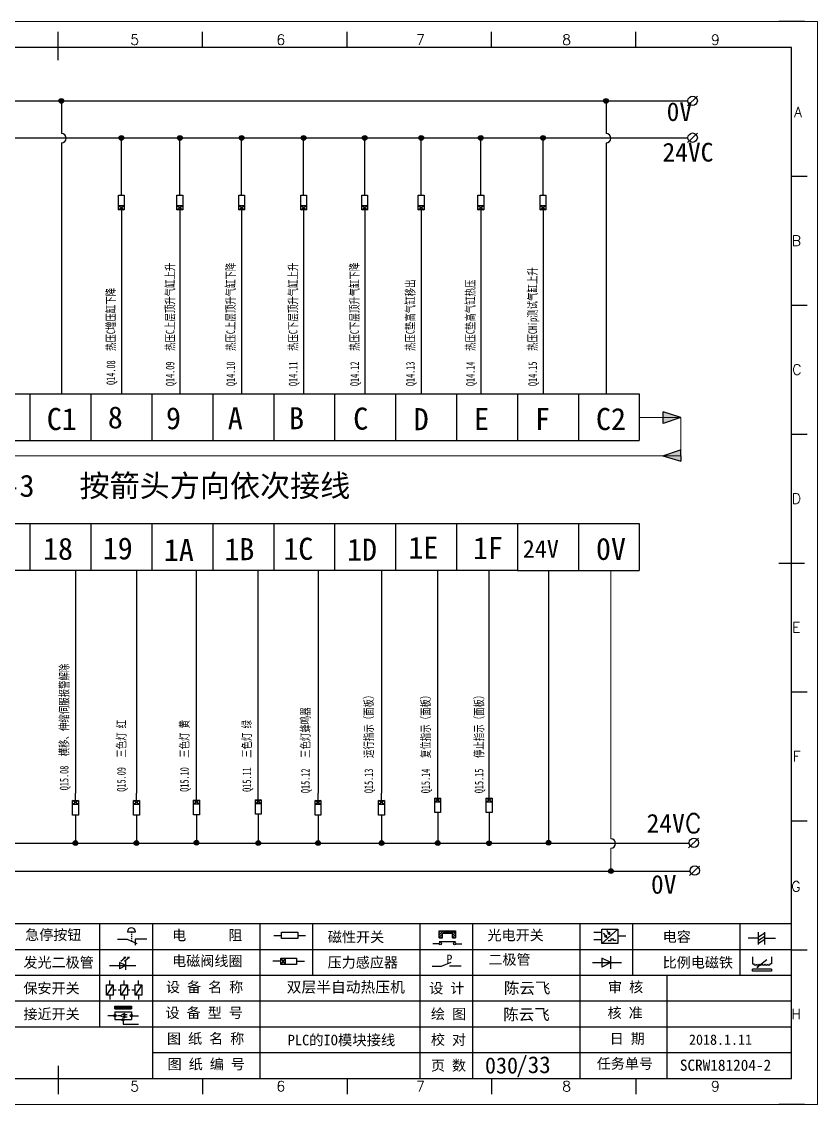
# Model space of a CAD drawing. Extents: x 38255 to 47052, y -6758 to -3353.
# Drawn here: x 40072.2 to 40241.9, y -5659.3 to -5428.3 of the extents above; entities that cross this region are included whole.
import ezdxf
from ezdxf.enums import TextEntityAlignment as Align

# ---------------------------------------------------------------- set-up
doc = ezdxf.new("R2010")
doc.units = 0
doc.header["$MEASUREMENT"] = 0
doc.layers.add('AE_BOR', color=1, linetype='Continuous')
doc.layers.add('电气图内容', color=7, linetype='Continuous')
doc.layers.add('frame', color=7, linetype='Continuous', lineweight=15)
doc.styles.add('WD', font='romans.shx', dxfattribs={"bigfont": 'gbcbig.shx'})
doc.styles.add('宋', font='', dxfattribs={"width": 0.7})
doc.styles.add('工程字', font='')
doc.styles.add('样式 0', font='')
doc.styles.add('汉字', font='')
doc.styles.get('宋').set_extended_font_data('SimSun')
doc.styles.get('工程字').set_extended_font_data('SimSun')
doc.styles.get('样式 0').set_extended_font_data('KaiTi_GB2312')
doc.styles.get('汉字').set_extended_font_data('新宋体')

# ---------------------------------------------------------------- blocks, each defined once
blk = doc.blocks.new('磁性开关')
at = {"linetype": 'ByBlock'}
h = blk.add_hatch(dxfattribs=at)
h.set_pattern_fill('ANSI31', color=256, scale=0.1, style=0)
h.set_pattern_definition([(45, (0, 0), (-0.224506403, 0.224506403), [])])
h.paths.add_polyline_path([(-1910.88, -776.69), (-1910.88, -775.29), (-1907.69, -775.29), (-1907.69, -776.69), (-1908.31, -776.69), (-1908.31, -775.79), (-1910.25, -775.79), (-1910.25, -776.69)])
for p, q in [((-1910.88, -776.69), (-1910.88, -775.29)), ((-1910.88, -775.29), (-1907.69, -775.29)), ((-1910.88, -776.69), (-1910.25, -776.69)), ((-1910.25, -776.69), (-1910.25, -775.79)), ((-1910.25, -775.79), (-1908.31, -775.79)), ((-1908.31, -776.69), (-1908.31, -775.79)), ((-1908.31, -776.69), (-1907.69, -776.69)), ((-1907.69, -775.29), (-1907.69, -776.69)), ((-1910.91, -777.81), (-1912.09, -777.81)), ((-1910.88, -777.39), (-1907.69, -777.39)), ((-1907.66, -777.81), (-1906.48, -777.81))]:
    blk.add_line(p, q, dxfattribs=at)
for centre in [(-1910.68, -777.81), (-1907.88, -777.81)]:
    blk.add_circle(centre, 0.225, dxfattribs=at)
blk = doc.blocks.new('光电开关')
at = {"linetype": 'ByBlock'}
h = blk.add_hatch(dxfattribs=at)
h.set_pattern_fill('ANSI31', color=256, scale=0.01, style=0)
h.set_pattern_definition([(45, (0.172267, 0), (-0.0224506403, 0.0224506403), [])])
h.paths.add_polyline_path([(-1882.44, -776.34), (-1882.5, -775.91), (-1882.68, -776.07)])
h.paths.add_polyline_path([(-1882.86, -776.23), (-1882.44, -776.34), (-1882.68, -776.07)])
h.paths.add_polyline_path([(-1883.05, -776.88), (-1883.11, -776.45), (-1883.29, -776.61)])
h.paths.add_polyline_path([(-1883.47, -776.77), (-1883.05, -776.88), (-1883.29, -776.61)])
for p, q in [((-1884.01, -775.96), (-1885.56, -775.96)), ((-1880.91, -775.3), (-1884.01, -778.05)), ((-1883.75, -776.09), (-1883.05, -776.88)), ((-1883.11, -776.45), (-1883.47, -776.77)), ((-1883.05, -776.88), (-1883.47, -776.77)), ((-1883.14, -775.55), (-1882.44, -776.34)), ((-1883.05, -776.88), (-1883.11, -776.45)), ((-1882.5, -775.91), (-1882.86, -776.23)), ((-1882.44, -776.34), (-1882.86, -776.23)), ((-1882.44, -776.34), (-1882.5, -775.91)), ((-1879.37, -776.67), (-1880.91, -776.67)), ((-1884.01, -777.39), (-1885.56, -777.39)), ((-1882.78, -777.47), (-1882.23, -777.47)), ((-1882.23, -777.47), (-1882.23, -777.14)), ((-1882.23, -777.14), (-1881.78, -777.14)), ((-1881.78, -777.47), (-1881.78, -777.14)), ((-1881.23, -777.47), (-1881.78, -777.47))]:
    blk.add_line(p, q, dxfattribs=at)
blk.add_lwpolyline([(-1884.01, -775.3), (-1880.91, -775.3), (-1880.91, -778.05), (-1884.01, -778.05)], close=True, dxfattribs=at)
blk = doc.blocks.new('电磁阀线圈')
at = {"linetype": 'ByBlock'}
for p, q in [((-1854.61, -796.54), (-1856.17, -796.54)), ((-1854.61, -795.92), (-1853.75, -797.16)), ((-1853.75, -795.92), (-1854.61, -797.16)), ((-1853.75, -795.92), (-1853.75, -797.16)), ((-1851.53, -796.54), (-1849.97, -796.54))]:
    blk.add_line(p, q, dxfattribs=at)
blk.add_lwpolyline([(-1854.61, -795.92), (-1851.53, -795.92), (-1851.53, -797.16), (-1854.61, -797.16)], close=True, dxfattribs=at)
blk = doc.blocks.new('压力感应器')
at = {"linetype": 'ByBlock'}
for p, q in [((-1815.59, -777.73), (-1813.71, -776.93)), ((-1817.44, -777.73), (-1815.59, -777.73)), ((-1811.78, -777.73), (-1814.05, -777.73))]:
    blk.add_line(p, q, dxfattribs=at)
at = {"linetype": 'ByBlock', "insert": (-1814.65, -775.48), "char_height": 1.68, "width": 1.2242, "attachment_point": 1}
blk.add_mtext('{\\fNSimSun|b0|i0|c134|p49;P}', dxfattribs=at)
blk = doc.blocks.new('二极管')
at = {"linetype": 'ByBlock'}
for p, q in [((-1787.52, -776.77), (-1781.92, -776.77)), ((-1783.97, -776.77), (-1785.69, -775.9)), ((-1785.69, -775.9), (-1785.69, -777.65)), ((-1783.97, -776.77), (-1785.69, -777.65)), ((-1783.97, -777.99), (-1783.97, -775.56))]:
    blk.add_line(p, q, dxfattribs=at)
blk = doc.blocks.new('电容')
at = {"linetype": 'ByBlock'}
for p, q in [((-1756.08, -782.99), (-1756.08, -780.56)), ((-1754.86, -780.79), (-1756.08, -781.55)), ((-1754.86, -782.99), (-1754.86, -780.56)), ((-1756.08, -781.77), (-1758.13, -781.77)), ((-1754.86, -781.44), (-1756.08, -782.2)), ((-1754.86, -781.99), (-1756.08, -782.75)), ((-1754.86, -781.77), (-1752.81, -781.77))]:
    blk.add_line(p, q, dxfattribs=at)
blk = doc.blocks.new('发光二极管')
at = {"linetype": 'ByBlock'}
for p, q in [((-1755.78, -785.92), (-1754.89, -785.14)), ((-1754.89, -785.14), (-1755.2, -785.22)), ((-1755.2, -785.22), (-1755.01, -785.43)), ((-1755.08, -785.92), (-1754.18, -785.14)), ((-1754.89, -785.14), (-1755.01, -785.43)), ((-1754.18, -785.14), (-1754.49, -785.22)), ((-1754.49, -785.22), (-1754.31, -785.43)), ((-1754.18, -785.14), (-1754.31, -785.43)), ((-1758.01, -786.77), (-1752.89, -786.77)), ((-1754.84, -786.77), (-1756.04, -786.16)), ((-1756.04, -786.16), (-1756.04, -787.39)), ((-1754.84, -786.77), (-1756.04, -787.39)), ((-1754.84, -787.63), (-1754.84, -785.92))]:
    blk.add_line(p, q, dxfattribs=at)
blk = doc.blocks.new('比例电磁阀')
at = {"linetype": 'ByBlock'}
for p, q in [((-1757.26, -775.38), (-1757.26, -776.71)), ((-1757.26, -776.71), (-1757.05, -776.71)), ((-1754.5, -775.98), (-1756.35, -777.44)), ((-1753.58, -776.71), (-1753.8, -776.71)), ((-1753.58, -775.38), (-1753.58, -776.71)), ((-1753.6, -777.73), (-1757.25, -777.73)), ((-1757.25, -778.13), (-1757.25, -777.73)), ((-1753.6, -778.13), (-1757.25, -778.13)), ((-1756.35, -777.44), (-1756.25, -777.25)), ((-1756.35, -777.44), (-1756.15, -777.38)), ((-1756.15, -777.38), (-1756.25, -777.25)), ((-1753.6, -777.73), (-1753.6, -778.13))]:
    blk.add_line(p, q, dxfattribs=at)
for centre in [(-1756.78, -776.71), (-1756.24, -776.71), (-1755.7, -776.71), (-1755.15, -776.71), (-1754.61, -776.71), (-1754.07, -776.71)]:
    blk.add_arc(centre, 0.271, 180, 0, dxfattribs=at)
blk = doc.blocks.new('保安开关')
at = {"linetype": 'ByBlock'}
for p, q in [((-1757.33, -790.79), (-1758.6, -792.81)), ((-1757.96, -790.79), (-1757.96, -789.97)), ((-1754.54, -790.79), (-1755.81, -792.81)), ((-1755.17, -790.79), (-1755.17, -789.97)), ((-1751.75, -790.79), (-1753.02, -792.81)), ((-1752.39, -790.79), (-1752.39, -789.97)), ((-1757.96, -792.81), (-1757.96, -793.62)), ((-1757.33, -791.8), (-1756.72, -791.8)), ((-1756.35, -791.8), (-1755.89, -791.8)), ((-1755.17, -792.81), (-1755.17, -793.62)), ((-1754.52, -791.8), (-1754.06, -791.8)), ((-1753.69, -791.8), (-1753.08, -791.8)), ((-1752.39, -792.81), (-1752.39, -793.62))]:
    blk.add_line(p, q, dxfattribs=at)
for points in [[(-1758.6, -790.79), (-1757.33, -790.79), (-1757.33, -792.81), (-1758.6, -792.81)], [(-1755.81, -790.79), (-1754.54, -790.79), (-1754.54, -792.81), (-1755.81, -792.81)], [(-1753.02, -790.79), (-1751.75, -790.79), (-1751.75, -792.81), (-1753.02, -792.81)]]:
    blk.add_lwpolyline(points, close=True, dxfattribs=at)
blk = doc.blocks.new('接近开关')
at = {"linetype": 'ByBlock'}
h = blk.add_hatch(dxfattribs=at)
h.set_pattern_fill('ANSI31', color=256, scale=0.01, style=0)
h.set_pattern_definition([(45, (-89.131516, -30.795668), (-0.0224506403, 0.0224506403), [])])
h.paths.add_polyline_path([(-1516.96, -1123.35), (-1516.96, -1122.85), (-1513.76, -1122.85), (-1513.76, -1123.35)])
for p, q in [((-1516.96, -1123.35), (-1516.96, -1122.85)), ((-1516.96, -1122.85), (-1513.76, -1122.85)), ((-1516.96, -1123.35), (-1513.76, -1123.35)), ((-1513.76, -1122.85), (-1513.76, -1123.35)), ((-1517.18, -1124.71), (-1518.36, -1124.71)), ((-1516.96, -1123.95), (-1513.76, -1123.95)), ((-1516.96, -1123.95), (-1516.96, -1125.47)), ((-1516.96, -1125.47), (-1513.76, -1125.47)), ((-1515.91, -1124.71), (-1516.45, -1124.71)), ((-1515.11, -1124.31), (-1515.91, -1124.71)), ((-1515.11, -1125.11), (-1515.91, -1124.71)), ((-1515.33, -1124.53), (-1515.17, -1124.53)), ((-1515.33, -1124.88), (-1515.17, -1124.88)), ((-1515.25, -1124.45), (-1515.25, -1124.61)), ((-1515.11, -1124.31), (-1515.11, -1125.11)), ((-1515.11, -1124.48), (-1514.58, -1124.48)), ((-1515.11, -1124.94), (-1514.58, -1124.94)), ((-1513.76, -1123.95), (-1513.76, -1125.47)), ((-1513.54, -1124.71), (-1512.36, -1124.71)), ((-1515.36, -1125.69), (-1515.36, -1126.36)), ((-1515.36, -1126.36), (-1512.36, -1126.36))]:
    blk.add_line(p, q, dxfattribs=at)
for centre in [(-1516.96, -1124.71), (-1515.36, -1125.47), (-1513.76, -1124.71)]:
    blk.add_circle(centre, 0.225, dxfattribs=at)
blk = doc.blocks.new('电阻')
at = {"linetype": 'ByBlock'}
for p, q in [((-3.09, 0), (-1.57, 0)), ((1.57, 0), (3.09, 0))]:
    blk.add_line(p, q, dxfattribs=at)
blk.add_lwpolyline([(-1.57, 0.63), (1.57, 0.63), (1.57, -0.63), (-1.57, -0.63)], close=True, dxfattribs=at)
blk = doc.blocks.new('急停按钮')
at = {"linetype": 'ByBlock'}
for p, q in [((-1.86, 0), (0, 0)), ((0, 0), (1.88, -0.81)), ((0.06, 1.45), (1.61, 1.45)), ((0.83, 1.45), (0.83, 1.24)), ((0.83, 1.07), (0.83, 0.85)), ((0.83, 0.68), (0.83, 0.47)), ((0.83, 0.29), (0.83, 0.08)), ((3.81, 0), (1.54, 0)), ((1.54, 0), (1.54, -1.15)), ((0.83, -0.09), (0.83, -0.24))]:
    blk.add_line(p, q, dxfattribs=at)
blk.add_arc((0.83, 1.45), 0.774, 0, 180)
blk = doc.blocks.new('电控横A4')
for p, q in [((292, -5), (5, -5)), ((292, -205), (292, -5)), ((10.03, -205), (289.53, -205)), ((130.8, -205), (190.75, -205)), ((190.75, -205), (259.54, -205))]:
    blk.add_line(p, q)
at = {"linetype": 'ByBlock'}
for p, q in [((292, -175), (5, -175)), ((292, -180), (5, -180)), ((292, -185), (5, -185)), ((292, -190), (5, -190)), ((292, -195), (5, -195)), ((292, -200), (168.03, -200))]:
    blk.add_line(p, q, dxfattribs=at)
at = {"color": 0, "lineweight": -2}
for p, q in [((157.79, -175), (157.79, -195)), ((168.03, -175), (168.03, -204.92)), ((188.84, -175), (188.84, -185)), ((199.08, -175), (199.08, -185)), ((219.89, -175), (219.89, -185)), ((230.12, -175), (230.12, -185)), ((250.93, -175), (250.93, -185)), ((261.17, -175), (261.17, -185)), ((281.98, -175), (281.98, -185)), ((188.84, -185), (188.84, -204.92)), ((219.89, -185), (219.89, -205)), ((230.12, -185), (230.12, -205)), ((250.93, -185), (250.93, -205)), ((267.79, -185), (267.79, -205))]:
    blk.add_line(p, q, dxfattribs=at)
at = {"color": 0, "ltscale": 2}
for p, q in [((292, -205), (292, -183.55)), ((259.54, -205), (289.53, -205)), ((259.54, -205), (292, -205))]:
    blk.add_line(p, q, dxfattribs=at)
at = {"layer": 'AE_BOR', "color": 1, "lineweight": 15}
for p, q in [((0, 0), (297, 0)), ((297, 0), (297, -210)), ((297, -210), (0, -210))]:
    blk.add_line(p, q, dxfattribs=at)
at = {"layer": 'AE_BOR'}
for p, q in [((149.78, -5), (149.78, -2)), ((177.78, -5), (177.78, -2)), ((205.78, -5), (205.78, -2)), ((233.78, -5), (233.78, -2)), ((261.78, -5), (261.78, -2)), ((292, -30), (295, -30)), ((292, -55), (295, -55)), ((292, -80), (295, -80)), ((292, -130), (295, -130)), ((292, -155), (295, -155)), ((292, -180), (295, -180)), ((149.78, -205), (149.78, -208)), ((177.78, -205), (177.78, -208)), ((205.78, -205), (205.78, -208)), ((233.78, -205), (233.78, -208)), ((261.78, -205), (261.78, -208))]:
    blk.add_line(p, q, dxfattribs=at)
at = {"layer": 'AE_BOR', "lineweight": 30}
for p, q in [((294.53, 0), (289.53, 0)), ((294.53, -210), (289.53, -210))]:
    blk.add_line(p, q, dxfattribs=at)
at = {"layer": 'AE_BOR', "color": 2, "lineweight": 30}
for p, q in [((149.78, -7.5), (149.78, -2.5)), ((289.5, -105), (294.5, -105)), ((149.78, -202.5), (149.78, -207.5)), ((149.78, -205), (149.78, -207.5))]:
    blk.add_line(p, q, dxfattribs=at)
for name, p in [('急停按钮', (163.12, -177.98)), ('电阻', (194.66, -177.22))]:
    blk.add_blockref(name, p)
at = {"linetype": 'ByBlock'}
for name, p in [('磁性开关', (2134.53, 598.96)), ('光电开关', (2139.22, 599.27)), ('电容', (2041.69, 603.98)), ('发光二极管', (1917.72, 603.69)), ('电磁阀线圈', (2047.53, 614.3)), ('压力感应器', (2039.72, 594.52)), ('二极管', (2040.91, 594.27)), ('比例电磁阀', (2041.69, 593.98)), ('保安开关', (1917.72, 603.98)), ('接近开关', (1677.72, 931.9))]:
    blk.add_blockref(name, p, dxfattribs=at)
at = {"char_height": 2, "attachment_point": 1, "style": '汉字'}
for s, insert in [('{\\fKaiTi_GB2312|b0|i0|c134|p49;急停按钮}', (143.35, -176.12)), ('{\\fKaiTi_GB2312|b0|i0|c134|p49;电      阻}', (171.86, -176.19)), ('{\\fKaiTi_GB2312|b0|i0|c134|p49;磁性开关}', (202.07, -176.53)), ('{\\fKaiTi_GB2312|b0|i0|c134|p49;光电开关}', (233.02, -176.19)), ('{\\fKaiTi_GB2312|b0|i0|c134|p49;电容}', (267, -176.48)), ('{\\fKaiTi_GB2312|b0|i0|c134|p49;发光二极管}', (143.02, -181.48)), ('{\\fKaiTi_GB2312|b0|i0|c134|p49;电磁阀线圈}', (171.86, -181.19)), ('{\\fKaiTi_GB2312|b0|i0|c134|p49;压力感应器}', (202.02, -181.47)), ('{\\fKaiTi_GB2312|b0|i0|c134|p49;二极管}', (233.2, -180.91)), ('{\\fKaiTi_GB2312|b0|i0|c134|p49;比例电磁铁}', (267, -181.48)), ('{\\fKaiTi_GB2312|b0|i0|c134|p49;保安开关}', (143.02, -186.48)), ('{\\fKaiTi_GB2312|b0|i0|c134|p0;设 备 名 称}', (170.65, -186.24)), ('{\\fKaiTi_GB2312|b0|i0|c134|p0;设 计}', (221.72, -186.46)), ('{\\fKaiTi_GB2312|b0|i0|c134|p0;审 核}', (256.39, -186.25)), ('{\\fKaiTi_GB2312|b0|i0|c134|p0;设 备 型 号}', (170.58, -191.24)), ('{\\fKaiTi_GB2312|b0|i0|c134|p0;核 准}', (256.32, -191.25)), ('{\\fKaiTi_GB2312|b0|i0|c134|p49;接近开关}', (143.02, -191.48)), ('{\\fKaiTi_GB2312|b0|i0|c134|p0;绘 图}', (222.05, -191.46)), ('{\\fKaiTi_GB2312|b0|i0|c134|p0;图 纸 名 称}', (170.86, -196.24)), ('{\\fKaiTi_GB2312|b0|i0|c134|p0;校 对}', (222.05, -196.46)), ('{\\fKaiTi_GB2312|b0|i0|c134|p0;日 期}', (256.72, -196.25)), ('{\\fKaiTi_GB2312|b0|i0|c134|p0;图 纸 编 号}', (170.98, -201.2)), ('{\\fKaiTi_GB2312|b0|i0|c134|p0;页 数}', (222.05, -201.46)), ('{\\fKaiTi_GB2312|b0|i0|c134|p0;任务单号}', (254.22, -201.1))]:
    blk.add_mtext(s, dxfattribs=dict(at, insert=insert))
at = {"attachment_point": 1}
for s, insert, char_height, width in [('{\\fSimSun|b0|i0|c134|p2;双层半自动热压机}', (194.08, -186.2), 2.1, 34.3007), ('{\\fKaiTi_GB2312|b0|i0|c134|p49;陈云飞', (236.21, -186.34), 2.2, 21.4865), ('{\\fKaiTi_GB2312|b0|i0|c134|p49;陈云飞}', (236.08, -191.47), 2.2, 20.0113), ('{\\fKaiTi_GB2312|b0|i0|c134|p49;2018.1.11}', (272.1, -196.45), 2, 60.2542)]:
    blk.add_mtext(s, dxfattribs=dict(at, insert=insert, char_height=char_height, width=width))
at = {"layer": 'AE_BOR', "style": 'WD'}
for s, p in [('5', (164.59, -4.5)), ('6', (192.94, -4.5)), ('7', (220.04, -4.5)), ('8', (248.37, -4.5)), ('9', (277.23, -4.5)), ('5', (164.59, -207.5)), ('6', (192.94, -207.5)), ('7', (220.04, -207.5)), ('8', (248.37, -207.5)), ('9', (277.23, -207.5))]:
    blk.add_text(s, height=2, dxfattribs=at).set_placement(p, align=Align.CENTER)
for s, p in [('A', (294.03, -17.5)), ('B', (293.84, -42.5)), ('C', (293.93, -67.5)), ('D', (293.84, -92.5)), ('E', (293.74, -117.5)), ('F', (293.74, -142.5)), ('F', (293.74, -142.5)), ('G', (293.74, -167.72)), ('H', (293.84, -192.5))]:
    blk.add_text(s, height=2, dxfattribs=at).set_placement(p, align=Align.MIDDLE_RIGHT)
at = {"layer": 'frame', "lineweight": 0, "insert": (236.38, -200.67), "char_height": 3.271, "width": 42.6764, "attachment_point": 1, "style": '样式 0'}
blk.add_mtext(' /33', dxfattribs=at)
at = {"layer": '电气图内容', "color": 7, "insert": (270.63, -201.32), "char_height": 2.3665, "attachment_point": 1}
blk.add_mtext('\\pxi-0.125,sm1,ql;{\\f宋体|b0|i0|c134|p2;\\H0.916667x;\\C256;SCRW181204-2^I^I^I', dxfattribs=at)

msp = doc.modelspace()

# ---------------------------------------------------------------- hatches: boundary and pattern name
at = {"lineweight": -2}
h = msp.add_hatch(color=0, dxfattribs=at)
edge = h.paths.add_edge_path()
edge.add_arc((40080.64, -5445.197), 0.5, 0, 360)
h = msp.add_hatch(color=0, dxfattribs=at)
edge = h.paths.add_edge_path()
edge.add_arc((40196.849, -5445.197), 0.5, 0, 360)
h = msp.add_hatch(color=0, dxfattribs=at)
edge = h.paths.add_edge_path()
edge.add_arc((40093.449, -5453.085), 0.5, 0, 360)
h = msp.add_hatch(color=0, dxfattribs=at)
edge = h.paths.add_edge_path()
edge.add_arc((40105.924, -5453.085), 0.5, 0, 360)
h = msp.add_hatch(color=0, dxfattribs=at)
edge = h.paths.add_edge_path()
edge.add_arc((40119.089, -5453.085), 0.5, 0, 360)
h = msp.add_hatch(color=0, dxfattribs=at)
edge = h.paths.add_edge_path()
edge.add_arc((40132.316, -5453.085), 0.5, 0, 360)
h = msp.add_hatch(color=0, dxfattribs=at)
edge = h.paths.add_edge_path()
edge.add_arc((40145.356, -5453.085), 0.5, 0, 360)
h = msp.add_hatch(color=0, dxfattribs=at)
edge = h.paths.add_edge_path()
edge.add_arc((40157.408, -5453.085), 0.5, 0, 360)
h = msp.add_hatch(color=0, dxfattribs=at)
edge = h.paths.add_edge_path()
edge.add_arc((40170.122, -5453.085), 0.5, 0, 360)
h = msp.add_hatch(color=0, dxfattribs=at)
edge = h.paths.add_edge_path()
edge.add_arc((40183.406, -5453.085), 0.5, 0, 360)
for points in [[(40209.006, -5513.987), (40209.006, -5511.538), (40212.827, -5512.762)], [(40208.951, -5520.93), (40212.8, -5522.062), (40212.741, -5519.614)]]:
    msp.add_hatch(color=256).paths.add_polyline_path(points)
h = msp.add_hatch(color=0, dxfattribs=at)
edge = h.paths.add_edge_path()
edge.add_arc((40083.64, -5603.545), 0.5, 0, 360)
h = msp.add_hatch(color=0, dxfattribs=at)
edge = h.paths.add_edge_path()
edge.add_arc((40096.664, -5603.545), 0.5, 0, 360)
h = msp.add_hatch(color=0, dxfattribs=at)
edge = h.paths.add_edge_path()
edge.add_arc((40109.457, -5603.478), 0.5, 0, 360)
h = msp.add_hatch(color=0, dxfattribs=at)
edge = h.paths.add_edge_path()
edge.add_arc((40122.642, -5603.545), 0.5, 0, 360)
h = msp.add_hatch(color=0, dxfattribs=at)
edge = h.paths.add_edge_path()
edge.add_arc((40135.41, -5603.545), 0.5, 0, 360)
h = msp.add_hatch(color=0, dxfattribs=at)
edge = h.paths.add_edge_path()
edge.add_arc((40148.949, -5603.545), 0.5, 0, 360)
h = msp.add_hatch(color=0, dxfattribs=at)
edge = h.paths.add_edge_path()
edge.add_arc((40160.94, -5603.545), 0.5, 0, 360)
h = msp.add_hatch(color=0, dxfattribs=at)
edge = h.paths.add_edge_path()
edge.add_arc((40171.882, -5603.563), 0.5, 0, 360)
h = msp.add_hatch(color=0, dxfattribs=at)
edge = h.paths.add_edge_path()
edge.add_arc((40184.57, -5603.473), 0.5, 0, 360)
h = msp.add_hatch(color=0, dxfattribs=at)
edge = h.paths.add_edge_path()
edge.add_arc((40197.893, -5609.523), 0.5, 0, 360)

# ---------------------------------------------------------------- linework, layer by layer
at = {"color": 0, "lineweight": -2}
for p, q in [((40214.194, -5446.215), (40216.321, -5444.198)), ((39937.822, -5445.208), (40214.321, -5445.208)), ((40080.646, -5445.208), (40080.646, -5452.156)), ((40196.857, -5445.208), (40196.857, -5452.156)), ((39937.822, -5453.08), (40135.41, -5453.08)), ((40093.449, -5465.255), (40093.449, -5453.085)), ((40105.924, -5465.255), (40105.924, -5453.085)), ((40119.089, -5465.255), (40119.089, -5453.085)), ((40132.316, -5465.255), (40132.316, -5453.085)), ((40135.41, -5453.08), (40214.321, -5453.08)), ((40145.356, -5465.255), (40145.356, -5453.085)), ((40157.408, -5465.255), (40157.408, -5453.085)), ((40170.122, -5465.255), (40170.122, -5453.085)), ((40183.406, -5465.255), (40183.406, -5453.085)), ((40214.194, -5454.087), (40216.321, -5452.07)), ((40080.646, -5454.156), (40080.646, -5507.635)), ((40196.857, -5454.156), (40196.857, -5507.658)), ((40093.449, -5469.961), (40093.449, -5507.662)), ((40105.924, -5469.961), (40105.924, -5507.662)), ((40119.089, -5469.961), (40119.089, -5507.662)), ((40132.316, -5469.961), (40132.316, -5507.662)), ((40145.356, -5469.961), (40145.356, -5507.662)), ((40157.408, -5469.961), (40157.408, -5507.662)), ((40170.122, -5469.961), (40170.122, -5507.662)), ((40183.406, -5469.961), (40183.406, -5507.662)), ((40073.932, -5507.662), (40073.932, -5517.662)), ((40086.932, -5507.662), (40086.932, -5517.662)), ((40099.932, -5507.662), (40099.932, -5517.662)), ((40112.932, -5507.662), (40112.932, -5517.662)), ((40125.932, -5507.662), (40125.932, -5517.662)), ((40138.932, -5507.662), (40138.932, -5517.662)), ((40151.932, -5507.662), (40151.932, -5517.662)), ((40164.932, -5507.662), (40164.932, -5517.662)), ((40177.932, -5507.662), (40177.932, -5517.662)), ((40177.932, -5507.662), (40190.932, -5507.662)), ((40190.932, -5507.662), (40190.932, -5517.662)), ((40190.932, -5507.662), (40203.932, -5507.662)), ((40190.932, -5507.662), (40190.932, -5517.662)), ((40203.932, -5507.662), (40203.932, -5517.662)), ((39956.932, -5517.662), (40177.932, -5517.662)), ((40177.932, -5517.662), (40190.932, -5517.662)), ((40190.932, -5517.662), (40203.932, -5517.662)), ((39956.932, -5535.366), (40177.932, -5535.366)), ((40073.932, -5535.366), (40073.932, -5545.366)), ((40086.932, -5535.366), (40086.932, -5545.366)), ((40099.932, -5535.366), (40099.932, -5545.366)), ((40112.932, -5535.366), (40112.932, -5545.366)), ((40125.932, -5535.366), (40125.932, -5545.366)), ((40138.932, -5535.366), (40138.932, -5545.366)), ((40151.932, -5535.366), (40151.932, -5545.366)), ((40164.932, -5535.366), (40164.932, -5545.366)), ((40177.932, -5535.366), (40190.932, -5535.366)), ((40177.932, -5535.366), (40177.932, -5545.366)), ((40190.932, -5535.366), (40190.932, -5545.366)), ((40190.932, -5535.366), (40190.932, -5545.366)), ((40190.932, -5535.366), (40203.932, -5535.366)), ((40203.932, -5535.366), (40203.932, -5545.366)), ((40083.64, -5545.366), (40083.64, -5592.911)), ((40096.664, -5545.366), (40096.664, -5592.911)), ((40135.41, -5545.366), (40135.41, -5592.911)), ((40148.949, -5545.366), (40148.949, -5592.911)), ((40177.932, -5545.366), (40190.932, -5545.366)), ((40184.57, -5545.366), (40184.57, -5603.473)), ((40190.932, -5545.366), (40203.932, -5545.366)), ((40083.64, -5599.107), (40083.64, -5603.545)), ((40096.664, -5599.107), (40096.664, -5603.545)), ((40109.457, -5599.039), (40109.457, -5603.545)), ((40122.642, -5598.935), (40122.642, -5603.545)), ((40135.41, -5599.107), (40135.41, -5603.545)), ((40148.949, -5599.107), (40148.949, -5603.545)), ((40160.938, -5598.607), (40160.937, -5603.545)), ((40171.9, -5598.607), (40171.898, -5603.545)), ((39937.844, -5603.545), (40214.586, -5603.545)), ((40214.457, -5604.532), (40216.584, -5602.514)), ((40214.639, -5610.469), (40216.766, -5608.451)), ((39937.304, -5609.517), (40214.771, -5609.517))]:
    msp.add_line(p, q, dxfattribs=at)
for p, q in [((40209.006, -5513.987), (40209.006, -5511.538)), ((40212.827, -5512.762), (40209.006, -5511.538)), ((40212.827, -5512.762), (40209.006, -5513.987)), ((40208.951, -5520.93), (40212.741, -5519.614)), ((40212.741, -5519.614), (40212.8, -5522.062)), ((40208.951, -5520.93), (40212.8, -5522.062)), ((40109.457, -5592.843), (40109.457, -5545.36)), ((40122.642, -5592.739), (40122.642, -5545.36)), ((40160.938, -5592.411), (40160.938, -5545.36)), ((40171.9, -5592.411), (40171.9, -5545.36))]:
    msp.add_line(p, q)
for points in [[(39956.932, -5517.662), (39956.932, -5507.662), (40177.932, -5507.662), (40177.932, -5517.662)], [(40177.932, -5535.366), (40177.932, -5545.366), (39956.932, -5545.366), (39956.932, -5535.366)]]:
    msp.add_lwpolyline(points, dxfattribs=at)
for centre, radius in [((40215.321, -5445.165), 1), ((40080.64, -5445.197), 0.5), ((40196.849, -5445.197), 0.5), ((40093.449, -5453.085), 0.5), ((40105.924, -5453.085), 0.5), ((40119.089, -5453.085), 0.5), ((40132.316, -5453.085), 0.5), ((40145.356, -5453.085), 0.5), ((40157.408, -5453.085), 0.5), ((40170.122, -5453.085), 0.5), ((40183.406, -5453.085), 0.5), ((40215.321, -5453.038), 1), ((40083.64, -5603.545), 0.5), ((40096.664, -5603.545), 0.5), ((40109.457, -5603.478), 0.5), ((40122.642, -5603.545), 0.5), ((40135.41, -5603.545), 0.5), ((40148.949, -5603.545), 0.5), ((40160.94, -5603.545), 0.5), ((40171.882, -5603.563), 0.5), ((40184.57, -5603.473), 0.5), ((40215.584, -5603.482), 1), ((40215.766, -5609.419), 1), ((40197.893, -5609.523), 0.5)]:
    msp.add_circle(centre, radius, dxfattribs=at)
for centre in [(40080.646, -5453.156), (40196.857, -5453.156), (40197.886, -5603.622)]:
    msp.add_arc(centre, 1, 270, 90, dxfattribs=at)
at = {"layer": 'frame', "lineweight": 0}
for p, q in [((40203.932, -5512.746), (40212.794, -5512.746)), ((40212.794, -5512.746), (40212.794, -5520.93)), ((40186.794, -5520.93), (39951.744, -5520.93)), ((40212.794, -5520.93), (40186.835, -5520.93)), ((40197.886, -5545.366), (40197.886, -5602.622)), ((40197.886, -5604.622), (40197.886, -5609.517))]:
    msp.add_line(p, q, dxfattribs=at)

# ---------------------------------------------------------------- block references
at = {"xscale": 1.1, "yscale": 1.1, "zscale": 1.1}
msp.add_blockref('电控横A4', (39915.225, -5428.284), dxfattribs=at)
at = {"linetype": 'ByBlock'}
for p, rotation in [((39296.91, -3613.791), 89.99999999999999), ((39309.385, -3613.791), 89.99999999999999), ((39322.55, -3613.791), 89.99999999999999), ((39335.778, -3613.791), 89.99999999999999), ((39348.817, -3613.791), 89.99999999999999), ((39360.87, -3613.791), 89.99999999999999), ((39373.583, -3613.791), 89.99999999999999), ((39386.867, -3613.791), 89.99999999999999), ((40957.477, -7448.581), 269.9999999999999), ((40968.439, -7448.581), 269.9999999999999), ((40880.178, -7449.081), 269.9999999999999), ((40893.202, -7449.081), 269.9999999999999), ((40905.996, -7449.014), 269.9999999999999), ((40919.181, -7448.91), 269.9999999999999), ((40931.949, -7449.081), 269.9999999999999), ((40945.487, -7449.081), 269.9999999999999)]:
    msp.add_blockref('电磁阀线圈', p, dxfattribs=dict(at, rotation=rotation))

# ---------------------------------------------------------------- texts
at = {"color": 0, "lineweight": -2}
for s, height, p in [('F', 4.706, (40181.69, -5515.419)), ('C2', 4.7064, (40194.69, -5515.419)), ('24V', 3.7652, (40179.086, -5542.654)), ('0V', 4.7064, (40194.69, -5543.123))]:
    msp.add_text(s, height=height, dxfattribs=at).set_placement(p)
at = {"color": 0, "lineweight": -2, "attachment_point": 1}
for s, insert, char_height, width in [('0V', (40209.77, -5445.488), 4, 14.27309), ('24VC', (40208.869, -5454.133), 4, 14.27309), ('C1', (40077.526, -5510.714), 4.7064, 7.20347), ('8', (40090.549, -5510.36), 4.706, 7.20347), ('9', (40102.951, -5510.537), 4.706, 7.20347), ('A', (40116.144, -5510.537), 4.706, 7.20347), ('B', (40129.219, -5510.537), 4.706, 7.20347), ('C', (40142.907, -5510.626), 4.706, 7.20347), ('D', (40155.806, -5510.741), 4.706, 7.20347), ('E', (40168.69, -5510.713), 4.706, 7.20347), ('18', (40076.717, -5538.392), 4.7064, 7.20347), ('19', (40089.461, -5538.304), 4.7064, 7.20347), ('1A', (40102.502, -5538.658), 4.7064, 7.20347), ('1B', (40115.414, -5538.481), 4.7064, 7.20347), ('1C', (40127.984, -5538.392), 4.7064, 7.20347), ('1D', (40141.57, -5538.583), 4.7064, 7.20347), ('1E', (40154.649, -5538.165), 4.7064, 7.20347), ('1F', (40168.443, -5538.253), 4.7064, 7.20347), ('24V{\\Ftxt.shx|c1;C}', (40205.493, -5597.312), 4, 14.27309), ('0V', (40206.431, -5610.351), 4, 14.27309)]:
    msp.add_mtext(s, dxfattribs=dict(at, insert=insert, char_height=char_height, width=width))
at = {"color": 0, "lineweight": -2, "char_height": 2, "width": 71.79445, "style": '宋'}
for s, insert, attachment_point, rotation in [('\\pxi-0.125,sm1,ql,t3.625;{\\f宋体|b0|i0|c134|p2;\\H0.916667x;\\C256;Q14.09^I热压C上层顶升气缸上升\\C250;^I\\P\\pi0,t3.625;\\P\\H1x;\\C256;^I\\P^I}', (40102.92, -5505.791), 1, 90), ('\\pxi-0.125,sm1,ql,t3.625;{\\f宋体|b0|i0|c134|p2;\\H0.916667x;\\C256;Q14.10^I热压C上层顶升气缸下降^I\\P\\pi0,t3.625;\\C250;\\H1x;\\C0;^I\\P\\C256;^I\\P^I}', (40115.844, -5505.791), 1, 90), ('\\pxi-0.125,sm1,ql,t3.625;{\\f宋体|b0|i0|c134|p2;\\H0.916667x;\\C256;Q14.11^I热压C下层顶升气缸上升\\C250;^I\\P\\pi0,t3.625;\\H1x;\\C0;^I\\P^I\\P\\C256;^I}', (40129.163, -5505.791), 1, 90), ('\\pxi-0.125,sm1,ql,t3.625;{\\f宋体|b0|i0|c134|p2;\\H0.916667x;\\C256;Q14.12^I热压C下层顶升气缸下降^I\\P\\pi0,t3.625;\\C250;\\P\\H1x;\\P\\C256;^I}', (40142.272, -5505.791), 1, 90), ('\\pxi-0.125,sm1,ql,t3.625;{\\f宋体|b0|i0|c134|p2;\\H0.916667x;\\C256;Q14.15^I热压CHip测试气缸上升^I\\P\\pi0,t3.625;\\P\\H1x;^I}', (40180.255, -5505.793), 1, 90), ('\\pxi-0.125,sm1,ql,t3.625;{\\f宋体|b0|i0|c134|p2;\\H0.916667x;\\C256;Q14.13^I热压C垫高气缸移出^I\\P\\pi0,t3.625;\\H1x;^I\\P^I\\P^I}', (40154.168, -5505.793), 1, 90), ('\\pxi-0.125,sm1,ql,t3.625;{\\f宋体|b0|i0|c134|p2;\\H0.916667x;\\C256;Q14.14^I热压C垫高气缸热压^I\\P\\pi0,t3.625;\\C250;\\H1x;\\C256;^I\\P^I\\P^I}', (40166.993, -5505.793), 1, 90), ('\\pxsm1,ql,t3.625;{\\f宋体|b0|i0|c134|p2;\\H0.916667x;\\C256;Q14.08^I热压C增压缸下降^I\\P\\P^I\\P^I}', (40090.282, -5505.791), 1, 90), ('\\pxsm1,ql,t3.625,21.6875;{\\f宋体|b0|i0|c134|p2;\\H0.916667x;\\C256;Q15.08^I横移、伸缩伺服报警解除^I}', (40082.605, -5592.275), 7, 89.92894), ('\\pxi-0.125,sm1,ql,t3.625,21.6875;{\\f宋体|b0|i0|c134|p2;\\H0.916667x;\\C256;Q15.13^I运行指示（面板）^I\\P\\pi0,t3.625;\\P\\H1x;^I}', (40153.694, -5592.645), 7, 89.92894), ('\\pxi-0.125,sm1,ql,t3.625,21.6875;{\\f宋体|b0|i0|c134|p2;\\H0.916667x;\\C256;Q15.14^I复位指示（面板）^I', (40159.722, -5592.66), 7, 89.92894), ('\\pxi-0.125,sm1,ql,t3.625,21.6875;{\\f宋体|b0|i0|c134|p2;\\H0.916667x;\\C256;Q15.15^I停止指示（面板）^I\\P\\pi0,t3.625;\\P\\H1x;\\P^I}', (40180.283, -5592.66), 7, 89.92894), ('\\pxi-0.125,sm1,ql,t3.625,21.6875;{\\f宋体|b0|i0|c134|p2;\\H0.916667x;\\C256;Q15.12^I三色灯蜂鸣器^I', (40134.07, -5592.628), 7, 89.92894), ('\\pxsm1,ql,t3.625,21.6875;{\\f宋体|b0|i0|c134|p2;\\H0.916667x;\\C256;Q15.09^I三色灯 红^I\\P\\pt3.625;\\P^I}', (40100.925, -5592.58), 7, 89.92894), ('\\pxsm1,ql,t3.625,21.6875;{\\f宋体|b0|i0|c134|p2;\\H0.916667x;\\C256;Q15.10^I三色灯 黄^I}', (40108.26, -5592.596), 7, 89.92894), ('\\pxsm1,ql,t3.625,21.6875;{\\f宋体|b0|i0|c134|p2;\\H0.916667x;\\C256;Q15.11^I三色灯 绿^I}', (40121.583, -5592.612), 7, 89.92894)]:
    msp.add_mtext(s, dxfattribs=dict(at, insert=insert, attachment_point=attachment_point, rotation=rotation))
at = {"color": 0, "lineweight": -2, "insert": (39997.951, -5524.952), "char_height": 4.70644, "width": 155.72553, "attachment_point": 1, "style": '工程字'}
msp.add_mtext('继电器模块输出    D079-3   按箭头方向依次接线', dxfattribs=at)
at = {"layer": 'frame', "lineweight": 0, "insert": (40128.934, -5644.438), "char_height": 2.24553, "width": 24.66245, "attachment_point": 1}
msp.add_mtext('{\\fKaiTi_GB2312|b0|i0|c134|p49;\\H0.999999x;PLC的IO模块接线}', dxfattribs=at)
at = {"layer": 'frame', "lineweight": 0, "insert": (40171.015, -5649.256), "char_height": 3.4547, "width": 17.21263, "attachment_point": 1, "style": '样式 0'}
msp.add_mtext('030', dxfattribs=at)

doc.saveas('drawing.dxf')
